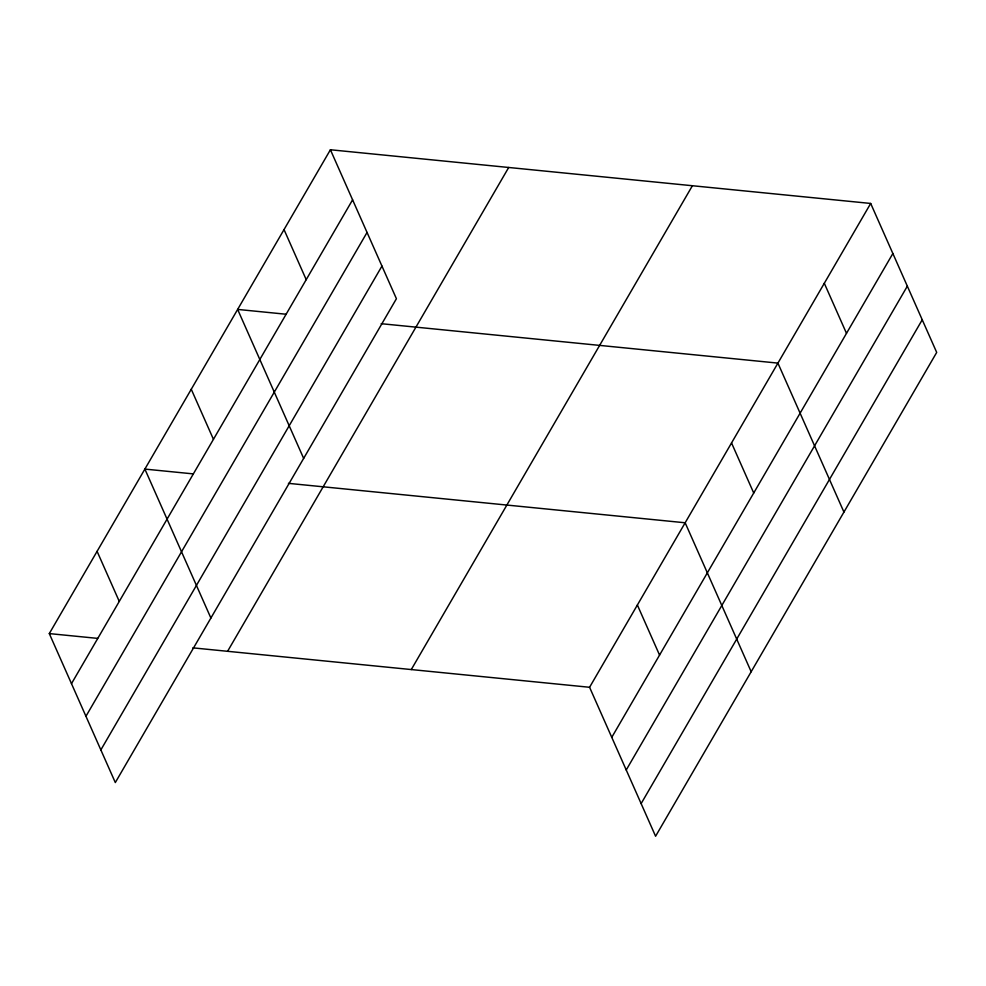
<?xml version="1.0" encoding="UTF-8"?>
<svg xmlns="http://www.w3.org/2000/svg" width="986" height="986" viewBox="0 0 986 986"><rect width="100%" height="100%" fill="white"/><g stroke="black" fill="none" stroke-linecap="round" stroke-linejoin="round"><path stroke-width="1.48" d="M330.409 149.761L396.421 298.721L115.313 782.551L49.3 633.591L330.409 149.761L870.687 203.449L936.7 352.421L655.591 836.239L589.579 687.279L870.687 203.449M71.485 683.655L352.594 199.825M85.942 716.292L367.051 232.462M100.855 749.915L381.952 266.084M227.593 651.302L508.702 167.472M411.285 669.556L692.394 185.738M611.764 737.343L892.872 253.513M626.233 769.98L907.342 286.15M641.134 803.602L922.243 319.772M285.989 314.226L237.638 309.419L303.651 458.391M381.188 323.691L777.917 363.107L843.93 512.079M193.231 473.884L144.88 469.089L210.893 618.049M288.417 483.35L685.159 522.777L751.172 671.737M49.3 633.591L97.651 638.386M192.837 647.851L589.579 687.279M824.308 283.278L846.493 333.342M731.538 442.948L753.723 493.012M637.375 605.022L659.56 655.086M284.03 229.59L306.215 279.654M191.259 389.248L213.444 439.312M97.084 551.334L119.269 601.398"/></g></svg>
